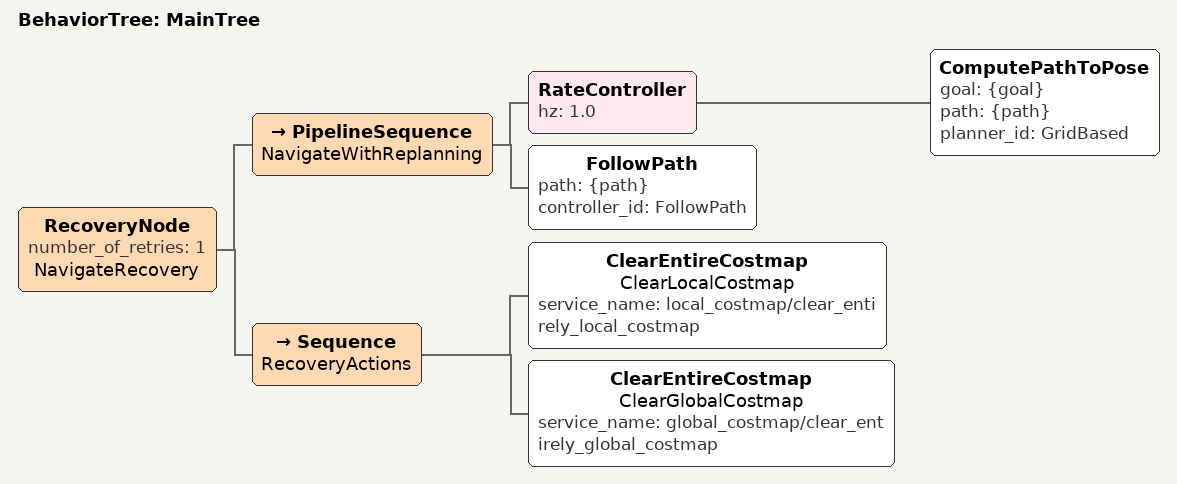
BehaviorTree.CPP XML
<?xml version="1.0"?>

<root main_tree_to_execute="MainTree">

  <BehaviorTree ID="MainTree">

    <RecoveryNode
      number_of_retries="1"
      name="NavigateRecovery">

      <!-- MAIN NAVIGATION                                      -->
      <PipelineSequence name="NavigateWithReplanning">

        <RateController hz="1.0">

          <ComputePathToPose
            goal="{goal}"
            path="{path}"
            planner_id="GridBased"/>

        </RateController>

        <FollowPath
          path="{path}"
          controller_id="FollowPath"/>

      </PipelineSequence>

      <!-- RECOVERY                                             -->
      <Sequence name="RecoveryActions">

        <ClearEntireCostmap
          name="ClearLocalCostmap"
          service_name="local_costmap/clear_entirely_local_costmap"/>

        <ClearEntireCostmap
          name="ClearGlobalCostmap"
          service_name="global_costmap/clear_entirely_global_costmap"/>

      </Sequence>

    </RecoveryNode>

  </BehaviorTree>

</root>
